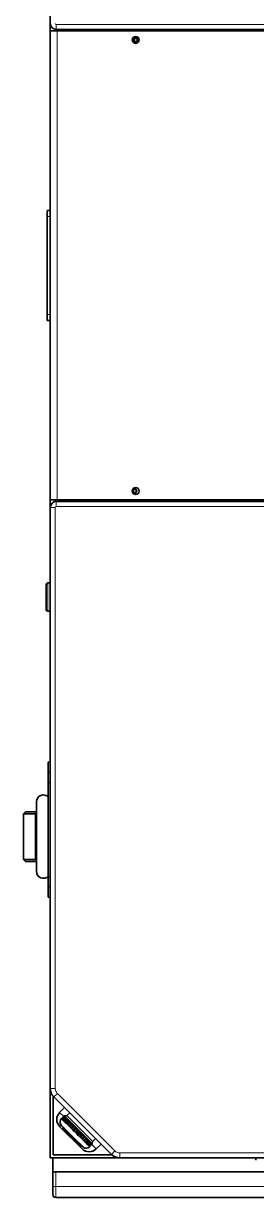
# Model space of a CAD drawing. Header units: inches. Extents: x 185496 to 352137, y 107182 to 179410.
# Drawn here: x 244149 to 244384, y 163972 to 165156 of the extents above; entities that cross this region are included whole.
import ezdxf

# ---------------------------------------------------------------- set-up
doc = ezdxf.new("R2010")
doc.units = ezdxf.units.IN
doc.header["$MEASUREMENT"] = 0

# ---------------------------------------------------------------- blocks, each defined once
blk = doc.blocks.new('RAGV')
at = {"color": 7, "lineweight": 35}
for p, q in [((798908.9, -276510.4), (798908.9, -275507.4)), ((798908.9, -276245.4), (798908.9, -275772.4)), ((799230.9, -275772.4), (798915.9, -275772.4)), ((799230.9, -275770.9), (798933.9, -275770.9)), ((798905.9, -276058.4), (798905.9, -275959.4)), ((798915.9, -276245.4), (799442.9, -276245.4)), ((798933.9, -276246.9), (799407.4, -276246.9)), ((798908.9, -276838.9), (798908.9, -276252.9)), ((798904.9, -276356.1), (798904.9, -276330.6)), ((798906.9, -276530.1), (798906.9, -276625.6)), ((798906.9, -276625.6), (798906.9, -276530.1)), ((798906.9, -276534.4), (798906.9, -276621.4)), ((798906.9, -276621.4), (798906.9, -276534.4)), ((798908.9, -276530.4), (798908.9, -276625.4)), ((798908.9, -276534.4), (798908.9, -276621.4)), ((798906.9, -276538.6), (798906.9, -276617.1)), ((798906.9, -276617.1), (798906.9, -276538.6)), ((798906.9, -276542.9), (798906.9, -276612.9)), ((798906.9, -276612.9), (798906.9, -276542.9)), ((798908.9, -276538.6), (798908.9, -276617.1)), ((798894.9, -276549.9), (798894.9, -276619.9)), ((798906.9, -276547.1), (798906.9, -276608.6)), ((798906.9, -276608.6), (798906.9, -276547.1)), ((798906.9, -276551.4), (798906.9, -276604.4)), ((798906.9, -276604.4), (798906.9, -276551.4)), ((798906.9, -276555.6), (798906.9, -276600.1)), ((798906.9, -276600.1), (798906.9, -276555.6)), ((798881.9, -276607.9), (798881.9, -276561.9)), ((798893.9, -276607.9), (798893.9, -276561.9)), ((798906.9, -276559.8), (798906.9, -276595.9)), ((798906.9, -276595.9), (798906.9, -276559.8)), ((798906.9, -276564.1), (798906.9, -276591.7)), ((798906.9, -276591.7), (798906.9, -276564.1)), ((798908.9, -276838.9), (798908.9, -276645.4)), ((798908.9, -276838.9), (798908.9, -276908.9)), ((798911.9, -276905.9), (798911.9, -276846.8)), ((798911.9, -276846.8), (798911.9, -276905.9)), ((798970.4, -276905.4), (798912.5, -276847.4)), ((798970.4, -276905.4), (798912.5, -276847.4)), ((798940.9, -276899.9), (798918.3, -276877.3)), ((798908.9, -276908.9), (798978.8, -276908.9)), ((798971, -276905.9), (798911.9, -276905.9)), ((798911.9, -276905.9), (798971, -276905.9)), ((800039, -276908.9), (798978.9, -276908.9)), ((800106.4, -276922.9), (798911.4, -276922.9)), ((798914.4, -276948.9), (800103.4, -276948.9))]:
    blk.add_line(p, q, dxfattribs=at)
at = {"color": 7, "lineweight": 35, "ltscale": 0.175}
for p, q in [((798908.9, -275772.4), (798915.9, -275772.4)), ((798915.9, -276245.4), (798908.9, -276245.4)), ((798925.7, -276882.2), (798930.6, -276887.2))]:
    blk.add_line(p, q, dxfattribs=at)
at = {"color": 7, "lineweight": 35, "ltscale": 0.03763}
blk.add_line((798913.9, -275770.9), (798913.9, -275772.4), dxfattribs=at)
at = {"color": 7, "lineweight": 35, "ltscale": 0.022988}
blk.add_line((798914.9, -275770.9), (798913.9, -275770.9), dxfattribs=at)
at = {"color": 7, "lineweight": 13}
for p, q in [((798914.9, -275765.9), (799235.7, -275765.9)), ((798915.9, -275772.4), (798915.9, -276245.4)), ((798913.9, -276252.9), (798913.9, -276838.9)), ((799407.4, -276251.9), (798914.9, -276251.9)), ((798906.4, -276357.6), (798906.4, -276329.1)), ((798974, -276901.8), (798916, -276843.8)), ((798951.7, -276892.3), (798925.5, -276866.2)), ((798951.1, -276894.3), (798923.6, -276866.7)), ((798978.9, -276903.9), (800039, -276903.9)), ((798914.4, -276937.9), (800103.4, -276937.9))]:
    blk.add_line(p, q, dxfattribs=at)
at = {"color": 7, "lineweight": 13, "ltscale": 0.125}
for p, q in [((798914.9, -275770.9), (798914.9, -275765.9)), ((798914.9, -276251.9), (798914.9, -276246.9)), ((798908.9, -276252.9), (798913.9, -276252.9)), ((798913.9, -276838.9), (798908.9, -276838.9)), ((798912.5, -276847.4), (798916, -276843.8)), ((798974, -276901.8), (798970.4, -276905.4)), ((798978.9, -276908.9), (798978.9, -276903.9))]:
    blk.add_line(p, q, dxfattribs=at)
at = {"color": 7, "lineweight": 35, "ltscale": 0.075}
for p, q in [((798917.9, -275770.9), (798914.9, -275770.9)), ((798905.9, -275953.4), (798908.9, -275953.4)), ((798908.9, -276064.4), (798905.9, -276064.4)), ((798914.9, -276246.9), (798917.9, -276246.9))]:
    blk.add_line(p, q, dxfattribs=at)
at = {"color": 7, "lineweight": 35, "ltscale": 0.4}
for p, q in [((798933.9, -275770.9), (798917.9, -275770.9)), ((798917.9, -276246.9), (798933.9, -276246.9))]:
    blk.add_line(p, q, dxfattribs=at)
at = {"color": 7, "lineweight": 35, "ltscale": 0.0375}
for p, q in [((798933.9, -275770.9), (798933.9, -275772.4)), ((798933.9, -276245.4), (798933.9, -276246.9)), ((798920.7, -276877.3), (798921.8, -276878.3)), ((798933.8, -276882.9), (798934.9, -276884)), ((798937.3, -276881.6), (798936.2, -276880.5))]:
    blk.add_line(p, q, dxfattribs=at)
at = {"color": 7, "lineweight": 35, "ltscale": 0.15}
for p, q in [((798905.9, -275959.4), (798905.9, -275953.4)), ((798905.9, -276064.4), (798905.9, -276058.4))]:
    blk.add_line(p, q, dxfattribs=at)
at = {"color": 7, "lineweight": 13, "ltscale": 0.075}
for p, q in [((798908.9, -275959.4), (798905.9, -275959.4)), ((798905.9, -276058.4), (798908.9, -276058.4)), ((798914.4, -276937.9), (798911.4, -276937.9))]:
    blk.add_line(p, q, dxfattribs=at)
at = {"color": 7, "lineweight": 35, "ltscale": 0.037589}
blk.add_line((798913.9, -276245.4), (798913.9, -276246.9), dxfattribs=at)
at = {"color": 7, "lineweight": 35, "ltscale": 0.025}
for p, q in [((798913.9, -276246.9), (798914.9, -276246.9)), ((798894.9, -276609.9), (798893.9, -276609.9))]:
    blk.add_line(p, q, dxfattribs=at)
at = {"color": 7, "lineweight": 35, "ltscale": 3.28064e-05}
blk.add_line((798904.9, -276330.6), (798904.9, -276330.6), dxfattribs=at)
at = {"color": 7, "lineweight": 35, "ltscale": 0.062508}
blk.add_line((798906.4, -276329.1), (798908.9, -276329.1), dxfattribs=at)
at = {"color": 7, "lineweight": 13, "ltscale": 3.66211e-05}
blk.add_line((798906.4, -276329.1), (798906.4, -276329.1), dxfattribs=at)
at = {"color": 7, "lineweight": 35, "ltscale": 0.062505}
blk.add_line((798908.9, -276357.6), (798906.4, -276357.6), dxfattribs=at)
at = {"color": 7, "lineweight": 35, "ltscale": 0.494257}
for p, q in [((798906.9, -276510.4), (798906.9, -276530.1)), ((798906.9, -276530.1), (798906.9, -276510.4)), ((798906.9, -276645.4), (798906.9, -276625.6)), ((798906.9, -276625.6), (798906.9, -276645.4))]:
    blk.add_line(p, q, dxfattribs=at)
at = {"color": 7, "lineweight": 35, "ltscale": 0.25}
for p, q in [((798908.9, -276510.4), (798908.9, -276520.4)), ((798893.9, -276609.9), (798883.9, -276609.9)), ((798908.9, -276635.4), (798908.9, -276645.4))]:
    blk.add_line(p, q, dxfattribs=at)
at = {"color": 7, "lineweight": 35, "ltscale": 0.450323}
for p, q in [((798906.9, -276516.4), (798906.9, -276534.4)), ((798906.9, -276534.4), (798906.9, -276516.4)), ((798906.9, -276639.4), (798906.9, -276621.4)), ((798906.9, -276621.4), (798906.9, -276639.4))]:
    blk.add_line(p, q, dxfattribs=at)
at = {"color": 7, "lineweight": 35, "ltscale": 0.036612}
for p, q in [((798906.9, -276521.8), (798906.9, -276520.4)), ((798908.9, -276520.4), (798908.9, -276521.8)), ((798906.9, -276626.8), (798906.9, -276625.4)), ((798908.9, -276625.4), (798908.9, -276626.8))]:
    blk.add_line(p, q, dxfattribs=at)
at = {"color": 7, "lineweight": 35, "ltscale": 0.05}
for p, q in [((798908.9, -276520.4), (798906.9, -276520.4)), ((798908.9, -276530.4), (798906.9, -276530.4)), ((798894.9, -276559.9), (798894.9, -276557.9)), ((798894.9, -276611.9), (798894.9, -276609.9)), ((798908.9, -276625.4), (798906.9, -276625.4)), ((798908.9, -276635.4), (798906.9, -276635.4))]:
    blk.add_line(p, q, dxfattribs=at)
at = {"color": 7, "lineweight": 35, "ltscale": 0.213388}
for p, q in [((798906.9, -276530.4), (798906.9, -276521.8)), ((798908.9, -276521.8), (798908.9, -276530.4)), ((798906.9, -276635.4), (798906.9, -276626.8)), ((798908.9, -276626.8), (798908.9, -276635.4))]:
    blk.add_line(p, q, dxfattribs=at)
at = {"color": 7, "lineweight": 35, "ltscale": 0.406389}
for p, q in [((798906.9, -276522.4), (798906.9, -276538.6)), ((798906.9, -276538.6), (798906.9, -276522.4)), ((798906.9, -276633.4), (798906.9, -276617.1)), ((798906.9, -276617.1), (798906.9, -276633.4))]:
    blk.add_line(p, q, dxfattribs=at)
at = {"color": 7, "lineweight": 35, "ltscale": 0.362456}
for p, q in [((798906.9, -276528.4), (798906.9, -276542.9)), ((798906.9, -276542.9), (798906.9, -276528.4)), ((798906.9, -276627.4), (798906.9, -276612.9)), ((798906.9, -276612.9), (798906.9, -276627.4))]:
    blk.add_line(p, q, dxfattribs=at)
at = {"color": 7, "lineweight": 35, "ltscale": 0.030869}
for p, q in [((798906.9, -276528.9), (798906.9, -276530.1)), ((798906.9, -276528.9), (798906.9, -276530.1)), ((798906.9, -276625.6), (798906.9, -276626.8)), ((798906.9, -276626.8), (798906.9, -276625.6))]:
    blk.add_line(p, q, dxfattribs=at)
at = {"color": 7, "lineweight": 35, "ltscale": 0.106067}
for p, q in [((798906.9, -276530.1), (798906.9, -276534.4)), ((798906.9, -276530.1), (798906.9, -276534.4)), ((798906.9, -276538.6), (798906.9, -276542.9)), ((798906.9, -276538.6), (798906.9, -276542.9)), ((798906.9, -276547.1), (798906.9, -276551.4)), ((798906.9, -276547.1), (798906.9, -276551.4)), ((798906.9, -276559.8), (798906.9, -276564.1)), ((798906.9, -276559.8), (798906.9, -276564.1)), ((798906.9, -276568.3), (798906.9, -276572.6)), ((798906.9, -276568.3), (798906.9, -276572.6)), ((798906.9, -276583.2), (798906.9, -276587.4)), ((798906.9, -276587.4), (798906.9, -276583.2)), ((798906.9, -276591.7), (798906.9, -276595.9)), ((798906.9, -276595.9), (798906.9, -276591.7)), ((798906.9, -276604.4), (798906.9, -276608.6)), ((798906.9, -276608.6), (798906.9, -276604.4)), ((798906.9, -276612.9), (798906.9, -276617.1)), ((798906.9, -276617.1), (798906.9, -276612.9)), ((798906.9, -276621.4), (798906.9, -276625.6)), ((798906.9, -276625.6), (798906.9, -276621.4))]:
    blk.add_line(p, q, dxfattribs=at)
at = {"color": 7, "lineweight": 35, "ltscale": 0.106065}
for p, q in [((798906.9, -276534.4), (798906.9, -276538.6)), ((798906.9, -276534.4), (798906.9, -276538.6)), ((798906.9, -276542.9), (798906.9, -276547.1)), ((798906.9, -276542.9), (798906.9, -276547.1)), ((798906.9, -276551.4), (798906.9, -276555.6)), ((798906.9, -276551.4), (798906.9, -276555.6)), ((798906.9, -276555.6), (798906.9, -276559.8)), ((798906.9, -276555.6), (798906.9, -276559.8)), ((798906.9, -276564.1), (798906.9, -276568.3)), ((798906.9, -276564.1), (798906.9, -276568.3)), ((798906.9, -276587.4), (798906.9, -276591.7)), ((798906.9, -276591.7), (798906.9, -276587.4)), ((798906.9, -276595.9), (798906.9, -276600.1)), ((798906.9, -276600.1), (798906.9, -276595.9)), ((798906.9, -276600.1), (798906.9, -276604.4)), ((798906.9, -276604.4), (798906.9, -276600.1)), ((798906.9, -276608.6), (798906.9, -276612.9)), ((798906.9, -276612.9), (798906.9, -276608.6)), ((798906.9, -276617.1), (798906.9, -276621.4)), ((798906.9, -276621.4), (798906.9, -276617.1))]:
    blk.add_line(p, q, dxfattribs=at)
at = {"color": 7, "lineweight": 35, "ltscale": 0.318521}
for p, q in [((798906.9, -276534.4), (798906.9, -276547.1)), ((798906.9, -276547.1), (798906.9, -276534.4)), ((798906.9, -276621.4), (798906.9, -276608.6)), ((798906.9, -276608.6), (798906.9, -276621.4))]:
    blk.add_line(p, q, dxfattribs=at)
at = {"color": 7, "lineweight": 35, "ltscale": 0.274588}
for p, q in [((798906.9, -276540.4), (798906.9, -276551.4)), ((798906.9, -276551.4), (798906.9, -276540.4)), ((798906.9, -276615.4), (798906.9, -276604.4)), ((798906.9, -276604.4), (798906.9, -276615.4))]:
    blk.add_line(p, q, dxfattribs=at)
at = {"color": 7, "lineweight": 35, "ltscale": 0.230653}
for p, q in [((798906.9, -276546.4), (798906.9, -276555.6)), ((798906.9, -276555.6), (798906.9, -276546.4)), ((798906.9, -276609.4), (798906.9, -276600.1)), ((798906.9, -276600.1), (798906.9, -276609.4))]:
    blk.add_line(p, q, dxfattribs=at)
at = {"color": 7, "lineweight": 35, "ltscale": 0.2}
for p, q in [((798894.9, -276557.9), (798894.9, -276549.9)), ((798894.9, -276619.9), (798894.9, -276611.9))]:
    blk.add_line(p, q, dxfattribs=at)
at = {"color": 7, "lineweight": 35, "ltscale": 0.186719}
for p, q in [((798906.9, -276552.4), (798906.9, -276559.8)), ((798906.9, -276559.8), (798906.9, -276552.4)), ((798906.9, -276603.4), (798906.9, -276595.9)), ((798906.9, -276595.9), (798906.9, -276603.4))]:
    blk.add_line(p, q, dxfattribs=at)
at = {"color": 7, "lineweight": 35, "ltscale": 0.142786}
for p, q in [((798906.9, -276558.4), (798906.9, -276564.1)), ((798906.9, -276564.1), (798906.9, -276558.4)), ((798906.9, -276597.4), (798906.9, -276591.7)), ((798906.9, -276591.7), (798906.9, -276597.4))]:
    blk.add_line(p, q, dxfattribs=at)
at = {"color": 7, "lineweight": 35, "ltscale": 0.070711}
for p, q in [((798881.9, -276561.9), (798883.9, -276559.9)), ((798883.9, -276609.9), (798881.9, -276607.9))]:
    blk.add_line(p, q, dxfattribs=at)
at = {"color": 7, "lineweight": 35, "ltscale": 0.3}
for p, q in [((798881.9, -276561.9), (798893.9, -276561.9)), ((798893.9, -276607.9), (798881.9, -276607.9))]:
    blk.add_line(p, q, dxfattribs=at)
at = {"color": 7, "lineweight": 35, "ltscale": 0.275}
blk.add_line((798883.9, -276559.9), (798894.9, -276559.9), dxfattribs=at)
at = {"color": 7, "lineweight": 35, "ltscale": 0.035355}
for p, q in [((798893.9, -276561.9), (798894.9, -276560.9)), ((798894.9, -276608.9), (798893.9, -276607.9))]:
    blk.add_line(p, q, dxfattribs=at)
at = {"color": 7, "lineweight": 35, "ltscale": 0.098851}
for p, q in [((798906.9, -276564.4), (798906.9, -276568.3)), ((798906.9, -276568.3), (798906.9, -276564.4)), ((798906.9, -276591.4), (798906.9, -276587.4)), ((798906.9, -276587.4), (798906.9, -276591.4))]:
    blk.add_line(p, q, dxfattribs=at)
at = {"color": 7, "lineweight": 35, "ltscale": 0.477298}
for p, q in [((798906.9, -276568.3), (798906.9, -276587.4)), ((798906.9, -276587.4), (798906.9, -276568.3))]:
    blk.add_line(p, q, dxfattribs=at)
at = {"color": 7, "lineweight": 35, "ltscale": 0.054918}
for p, q in [((798906.9, -276570.4), (798906.9, -276572.6)), ((798906.9, -276572.6), (798906.9, -276570.4)), ((798906.9, -276585.4), (798906.9, -276583.2)), ((798906.9, -276583.2), (798906.9, -276585.4))]:
    blk.add_line(p, q, dxfattribs=at)
at = {"color": 7, "lineweight": 35, "ltscale": 0.132582}
for p, q in [((798906.9, -276572.6), (798906.9, -276577.9)), ((798906.9, -276572.6), (798906.9, -276577.9)), ((798906.9, -276577.9), (798906.9, -276583.2)), ((798906.9, -276583.2), (798906.9, -276577.9))]:
    blk.add_line(p, q, dxfattribs=at)
at = {"color": 7, "lineweight": 35, "ltscale": 0.265164}
for p, q in [((798906.9, -276572.6), (798906.9, -276583.2)), ((798906.9, -276583.2), (798906.9, -276572.6))]:
    blk.add_line(p, q, dxfattribs=at)
at = {"color": 7, "lineweight": 35, "ltscale": 0.175001}
for p, q in [((798918.3, -276863.1), (798923.2, -276858.2)), ((798955.1, -276899.9), (798960, -276894.9))]:
    blk.add_line(p, q, dxfattribs=at)
at = {"color": 7, "lineweight": 13, "ltscale": 0.144064}
blk.add_line((798922.4, -276867.2), (798918.3, -276863.1), dxfattribs=at)
at = {"color": 7, "lineweight": 13, "ltscale": 3.88425e-05}
blk.add_line((798918.3, -276863.1), (798918.3, -276863.1), dxfattribs=at)
at = {"color": 7, "lineweight": 35, "ltscale": 0.101588}
for p, q in [((798925.5, -276866.2), (798928.4, -276863.3)), ((798951.7, -276892.3), (798954.5, -276889.4))]:
    blk.add_line(p, q, dxfattribs=at)
at = {"color": 7, "lineweight": 13, "ltscale": 0.022102}
blk.add_line((798920.2, -276876.2), (798919.6, -276875.6), dxfattribs=at)
at = {"color": 7, "lineweight": 35, "ltscale": 0.083711}
for p, q in [((798922.6, -276866.9), (798920.2, -276869.3)), ((798920.2, -276869.3), (798922.6, -276866.9)), ((798922.7, -276867), (798920.3, -276869.4)), ((798920.5, -276869.6), (798922.9, -276867.2)), ((798923.1, -276867.5), (798920.8, -276869.8)), ((798921.1, -276870.2), (798923.5, -276867.8)), ((798922, -276871.1), (798924.4, -276868.7)), ((798925, -276869.3), (798922.6, -276871.7)), ((798926.4, -276870.7), (798924, -276873.1)), ((798924.7, -276873.8), (798927.1, -276871.5)), ((798928, -276872.3), (798925.6, -276874.7)), ((798926.5, -276875.6), (798928.9, -276873.2)), ((798929.8, -276874.2), (798927.5, -276876.6)), ((798928.4, -276877.5), (798930.8, -276875.1)), ((798930.5, -276879.6), (798932.9, -276877.2)), ((798932.7, -276881.8), (798935, -276879.4)), ((798938.4, -276882.8), (798936.1, -276885.1)), ((798940.6, -276884.9), (798938.2, -276887.3)), ((798942.7, -276887), (798940.3, -276889.4)), ((798941.3, -276890.3), (798943.6, -276888)), ((798944.6, -276889), (798942.2, -276891.3)), ((798943.1, -276892.2), (798945.5, -276889.8)), ((798946.4, -276890.7), (798944, -276893.1)), ((798944.7, -276893.8), (798947.1, -276891.4)), ((798946.1, -276895.2), (798948.5, -276892.8)), ((798949.1, -276893.4), (798946.7, -276895.8)), ((798950, -276894.4), (798947.6, -276896.7)), ((798948, -276897.1), (798950.3, -276894.7)), ((798950.6, -276895), (798948.2, -276897.3)), ((798948.4, -276897.5), (798950.8, -276895.1)), ((798950.9, -276895.2), (798948.5, -276897.6))]:
    blk.add_line(p, q, dxfattribs=at)
at = {"color": 7, "lineweight": 13, "ltscale": 0.003217}
for p, q in [((798920.3, -276869.4), (798920.2, -276869.3)), ((798948.5, -276897.6), (798948.4, -276897.5))]:
    blk.add_line(p, q, dxfattribs=at)
at = {"color": 7, "lineweight": 35, "ltscale": 0.000334477}
blk.add_line((798920.2, -276869.3), (798920.2, -276869.3), dxfattribs=at)
at = {"color": 7, "lineweight": 35, "ltscale": 0.000363008}
for p, q in [((798920.2, -276869.3), (798920.2, -276869.3)), ((798948.5, -276897.6), (798948.5, -276897.6))]:
    blk.add_line(p, q, dxfattribs=at)
at = {"color": 7, "lineweight": 13, "ltscale": 0.046577}
blk.add_line((798921.5, -276877.6), (798920.2, -276876.2), dxfattribs=at)
at = {"color": 7, "lineweight": 35, "ltscale": 0.005867}
for p, q in [((798920.3, -276869.4), (798920.5, -276869.6)), ((798948.2, -276897.3), (798948.4, -276897.5))]:
    blk.add_line(p, q, dxfattribs=at)
at = {"color": 7, "lineweight": 35, "ltscale": 0.006066}
blk.add_line((798920.3, -276869.4), (798920.5, -276869.5), dxfattribs=at)
at = {"color": 7, "lineweight": 13, "ltscale": 0.009575}
for p, q in [((798920.8, -276869.8), (798920.5, -276869.6)), ((798948.2, -276897.3), (798948, -276897.1))]:
    blk.add_line(p, q, dxfattribs=at)
at = {"color": 7, "lineweight": 35, "ltscale": 0.046892}
blk.add_line((798920.7, -276877.3), (798922.1, -276878.6), dxfattribs=at)
at = {"color": 7, "lineweight": 35, "ltscale": 0.011588}
for p, q in [((798920.8, -276869.8), (798921.1, -276870.2)), ((798923.5, -276867.8), (798923.1, -276867.5)), ((798947.6, -276896.7), (798948, -276897.1)), ((798950.3, -276894.7), (798950, -276894.4))]:
    blk.add_line(p, q, dxfattribs=at)
at = {"color": 7, "lineweight": 35, "ltscale": 0.011979}
blk.add_line((798920.8, -276869.8), (798921.2, -276870.1), dxfattribs=at)
at = {"color": 7, "lineweight": 13, "ltscale": 0.015698}
for p, q in [((798921.5, -276870.6), (798921.1, -276870.2)), ((798947.6, -276896.7), (798947.2, -276896.3))]:
    blk.add_line(p, q, dxfattribs=at)
at = {"color": 7, "lineweight": 35, "ltscale": 0.083712}
for p, q in [((798923.9, -276868.2), (798921.5, -276870.6)), ((798923.2, -276872.3), (798925.6, -276870)), ((798931.9, -276876.2), (798929.5, -276878.6)), ((798934, -276878.3), (798931.6, -276880.7)), ((798936.2, -276880.5), (798933.8, -276882.9)), ((798934.9, -276884), (798937.3, -276881.6)), ((798937.1, -276886.2), (798939.5, -276883.8)), ((798939.2, -276888.3), (798941.6, -276885.9)), ((798947.9, -276892.2), (798945.5, -276894.6)), ((798947.2, -276896.3), (798949.6, -276893.9))]:
    blk.add_line(p, q, dxfattribs=at)
at = {"color": 7, "lineweight": 35, "ltscale": 0.017025}
for p, q in [((798921.5, -276870.6), (798922, -276871.1)), ((798946.7, -276895.8), (798947.2, -276896.3))]:
    blk.add_line(p, q, dxfattribs=at)
at = {"color": 7, "lineweight": 35, "ltscale": 0.012989}
for p, q in [((798921.5, -276870.6), (798922, -276870.9)), ((798924.2, -276868.7), (798923.9, -276868.2)), ((798946.9, -276895.8), (798947.2, -276896.3)), ((798949.6, -276893.9), (798949.1, -276893.7))]:
    blk.add_line(p, q, dxfattribs=at)
at = {"color": 7, "lineweight": 13, "ltscale": 0.411236}
blk.add_line((798933.2, -276889.2), (798921.5, -276877.6), dxfattribs=at)
at = {"color": 7, "lineweight": 35, "ltscale": 0.0062}
blk.add_line((798921.8, -276878.3), (798921.6, -276878.5), dxfattribs=at)
at = {"color": 7, "lineweight": 35, "ltscale": 0.07701}
for p, q in [((798922, -276870.9), (798924.2, -276868.7)), ((798923.1, -276871.9), (798925.2, -276869.8)), ((798924.4, -276873.3), (798926.6, -276871.1)), ((798926, -276874.9), (798928.2, -276872.7)), ((798929.8, -276878.7), (798932, -276876.5)), ((798931.9, -276880.8), (798934.1, -276878.6)), ((798934, -276882.9), (798936.2, -276880.7)), ((798937.1, -276881.6), (798934.9, -276883.8)), ((798939.2, -276883.8), (798937, -276885.9)), ((798941.3, -276885.8), (798939.1, -276888)), ((798945.1, -276889.6), (798942.9, -276891.8)), ((798946.7, -276891.2), (798944.5, -276893.4)), ((798948, -276892.6), (798945.9, -276894.8)), ((798949.1, -276893.7), (798946.9, -276895.8))]:
    blk.add_line(p, q, dxfattribs=at)
at = {"color": 7, "lineweight": 35, "ltscale": 0.004476}
for p, q in [((798922, -276870.9), (798922.1, -276871)), ((798924.3, -276868.8), (798924.2, -276868.7)), ((798946.8, -276895.7), (798946.9, -276895.8)), ((798949.1, -276893.7), (798949, -276893.5))]:
    blk.add_line(p, q, dxfattribs=at)
at = {"color": 7, "lineweight": 13, "ltscale": 0.021432}
for p, q in [((798922.6, -276871.7), (798922, -276871.1)), ((798946.7, -276895.8), (798946.1, -276895.2))]:
    blk.add_line(p, q, dxfattribs=at)
at = {"color": 7, "lineweight": 35, "ltscale": 0.000343109}
blk.add_line((798922.6, -276866.9), (798922.6, -276866.9), dxfattribs=at)
at = {"color": 7, "lineweight": 13, "ltscale": 0.00322}
for p, q in [((798922.6, -276866.9), (798922.7, -276867)), ((798950.8, -276895.1), (798950.9, -276895.2))]:
    blk.add_line(p, q, dxfattribs=at)
at = {"color": 7, "lineweight": 35, "ltscale": 0.000364331}
blk.add_line((798922.6, -276866.9), (798922.6, -276866.9), dxfattribs=at)
at = {"color": 7, "lineweight": 35, "ltscale": 0.022042}
for p, q in [((798922.6, -276871.7), (798923.2, -276872.3)), ((798945.5, -276894.6), (798946.1, -276895.2))]:
    blk.add_line(p, q, dxfattribs=at)
at = {"color": 7, "lineweight": 35, "ltscale": 0.012437}
for p, q in [((798922.6, -276871.7), (798923.1, -276871.9)), ((798945.9, -276894.8), (798946.1, -276895.2))]:
    blk.add_line(p, q, dxfattribs=at)
at = {"color": 7, "lineweight": 35, "ltscale": 0.005865}
for p, q in [((798922.9, -276867.2), (798922.7, -276867)), ((798950.8, -276895.1), (798950.6, -276895))]:
    blk.add_line(p, q, dxfattribs=at)
at = {"color": 7, "lineweight": 35, "ltscale": 0.006064}
for p, q in [((798922.8, -276867.2), (798922.7, -276867)), ((798948.3, -276897.3), (798948.4, -276897.5)), ((798950.8, -276895.1), (798950.6, -276895))]:
    blk.add_line(p, q, dxfattribs=at)
at = {"color": 7, "lineweight": 13, "ltscale": 0.009577}
for p, q in [((798922.9, -276867.2), (798923.1, -276867.5)), ((798950.3, -276894.7), (798950.6, -276895))]:
    blk.add_line(p, q, dxfattribs=at)
at = {"color": 7, "lineweight": 35, "ltscale": 0.011977}
for p, q in [((798923.4, -276867.9), (798923.1, -276867.5)), ((798950.3, -276894.7), (798949.9, -276894.4))]:
    blk.add_line(p, q, dxfattribs=at)
at = {"color": 7, "lineweight": 35, "ltscale": 0.010065}
for p, q in [((798923.1, -276871.9), (798923.3, -276872.2)), ((798925.5, -276870.1), (798925.2, -276869.8)), ((798945.6, -276894.5), (798945.9, -276894.8)), ((798948, -276892.6), (798947.8, -276892.3))]:
    blk.add_line(p, q, dxfattribs=at)
at = {"color": 7, "lineweight": 13, "ltscale": 0.026641}
for p, q in [((798924, -276873.1), (798923.2, -276872.3)), ((798945.5, -276894.6), (798944.7, -276893.8))]:
    blk.add_line(p, q, dxfattribs=at)
at = {"color": 7, "lineweight": 13, "ltscale": 0.015697}
for p, q in [((798923.5, -276867.8), (798923.9, -276868.2)), ((798949.6, -276893.9), (798950, -276894.4))]:
    blk.add_line(p, q, dxfattribs=at)
at = {"color": 7, "lineweight": 35, "ltscale": 0.017024}
for p, q in [((798924.4, -276868.7), (798923.9, -276868.2)), ((798949.6, -276893.9), (798949.1, -276893.4))]:
    blk.add_line(p, q, dxfattribs=at)
at = {"color": 7, "lineweight": 35, "ltscale": 0.026517}
for p, q in [((798924, -276873.1), (798924.7, -276873.8)), ((798927.1, -276871.5), (798926.4, -276870.7)), ((798944, -276893.1), (798944.7, -276893.8)), ((798947.1, -276891.4), (798946.4, -276890.7))]:
    blk.add_line(p, q, dxfattribs=at)
at = {"color": 7, "lineweight": 35, "ltscale": 0.011604}
for p, q in [((798924, -276873.1), (798924.4, -276873.3)), ((798944.5, -276893.4), (798944.7, -276893.8))]:
    blk.add_line(p, q, dxfattribs=at)
at = {"color": 7, "lineweight": 13, "ltscale": 0.021435}
for p, q in [((798924.4, -276868.7), (798925, -276869.3)), ((798948.5, -276892.8), (798949.1, -276893.4))]:
    blk.add_line(p, q, dxfattribs=at)
at = {"color": 7, "lineweight": 35, "ltscale": 0.015406}
for p, q in [((798924.4, -276873.3), (798924.8, -276873.7)), ((798927, -276871.6), (798926.6, -276871.1)), ((798944.1, -276893), (798944.5, -276893.4)), ((798946.7, -276891.2), (798946.3, -276890.8))]:
    blk.add_line(p, q, dxfattribs=at)
at = {"color": 7, "lineweight": 13, "ltscale": 0.031191}
for p, q in [((798925.6, -276874.7), (798924.7, -276873.8)), ((798944, -276893.1), (798943.1, -276892.2))]:
    blk.add_line(p, q, dxfattribs=at)
at = {"color": 7, "lineweight": 35, "ltscale": 0.022041}
for p, q in [((798925.6, -276870), (798925, -276869.3)), ((798948.5, -276892.8), (798947.9, -276892.2))]:
    blk.add_line(p, q, dxfattribs=at)
at = {"color": 7, "lineweight": 35, "ltscale": 0.012436}
for p, q in [((798925.2, -276869.8), (798925, -276869.3)), ((798948.5, -276892.8), (798948, -276892.6))]:
    blk.add_line(p, q, dxfattribs=at)
at = {"color": 7, "lineweight": 13, "ltscale": 0.02664}
for p, q in [((798925.6, -276870), (798926.4, -276870.7)), ((798947.1, -276891.4), (798947.9, -276892.2))]:
    blk.add_line(p, q, dxfattribs=at)
at = {"color": 7, "lineweight": 35, "ltscale": 0.030338}
for p, q in [((798925.6, -276874.7), (798926.5, -276875.6)), ((798928.9, -276873.2), (798928, -276872.3)), ((798945.5, -276889.8), (798944.6, -276889)), ((798942.2, -276891.3), (798943.1, -276892.2))]:
    blk.add_line(p, q, dxfattribs=at)
at = {"color": 7, "lineweight": 35, "ltscale": 0.010518}
for p, q in [((798925.6, -276874.7), (798926, -276874.9)), ((798928.2, -276872.7), (798928, -276872.3)), ((798945.5, -276889.8), (798945.1, -276889.6)), ((798942.9, -276891.8), (798943.1, -276892.2))]:
    blk.add_line(p, q, dxfattribs=at)
at = {"color": 7, "lineweight": 35, "ltscale": 0.020368}
for p, q in [((798926, -276874.9), (798926.6, -276875.5)), ((798928.8, -276873.3), (798928.2, -276872.7)), ((798945.1, -276889.6), (798944.5, -276889.1)), ((798942.3, -276891.2), (798942.9, -276891.8))]:
    blk.add_line(p, q, dxfattribs=at)
at = {"color": 7, "lineweight": 35, "ltscale": 0.011606}
for p, q in [((798926.6, -276871.1), (798926.4, -276870.7)), ((798947.1, -276891.4), (798946.7, -276891.2))]:
    blk.add_line(p, q, dxfattribs=at)
at = {"color": 7, "lineweight": 13, "ltscale": 0.034976}
for p, q in [((798927.5, -276876.6), (798926.5, -276875.6)), ((798942.2, -276891.3), (798941.3, -276890.3))]:
    blk.add_line(p, q, dxfattribs=at)
at = {"color": 7, "lineweight": 13, "ltscale": 0.031193}
for p, q in [((798927.1, -276871.5), (798928, -276872.3)), ((798945.5, -276889.8), (798946.4, -276890.7))]:
    blk.add_line(p, q, dxfattribs=at)
at = {"color": 7, "lineweight": 35, "ltscale": 0.033413}
for p, q in [((798927.5, -276876.6), (798928.4, -276877.5)), ((798930.8, -276875.1), (798929.8, -276874.2)), ((798940.3, -276889.4), (798941.3, -276890.3)), ((798943.6, -276888), (798942.7, -276887))]:
    blk.add_line(p, q, dxfattribs=at)
at = {"color": 7, "lineweight": 35, "ltscale": 0.009216}
for p, q in [((798927.5, -276876.6), (798927.8, -276876.7)), ((798930, -276874.5), (798929.8, -276874.2)), ((798941.1, -276890), (798941.3, -276890.3)), ((798943.6, -276888), (798943.3, -276887.8))]:
    blk.add_line(p, q, dxfattribs=at)
at = {"color": 7, "lineweight": 35, "ltscale": 0.077011}
for p, q in [((798927.8, -276876.7), (798930, -276874.5)), ((798934.9, -276879.4), (798932.7, -276881.6)), ((798936.2, -276885.1), (798938.4, -276882.9)), ((798943.3, -276887.8), (798941.1, -276890))]:
    blk.add_line(p, q, dxfattribs=at)
at = {"color": 7, "lineweight": 35, "ltscale": 0.024828}
for p, q in [((798927.8, -276876.7), (798928.5, -276877.4)), ((798930.7, -276875.2), (798930, -276874.5)), ((798940.4, -276889.3), (798941.1, -276890)), ((798943.3, -276887.8), (798942.6, -276887.1))]:
    blk.add_line(p, q, dxfattribs=at)
at = {"color": 7, "lineweight": 13, "ltscale": 0.037896}
for p, q in [((798929.5, -276878.6), (798928.4, -276877.5)), ((798940.3, -276889.4), (798939.2, -276888.3))]:
    blk.add_line(p, q, dxfattribs=at)
at = {"color": 7, "lineweight": 13, "ltscale": 0.034973}
for p, q in [((798928.9, -276873.2), (798929.8, -276874.2)), ((798943.6, -276888), (798944.6, -276889))]:
    blk.add_line(p, q, dxfattribs=at)
at = {"color": 7, "lineweight": 13, "ltscale": 0.037897}
for p, q in [((798930.8, -276875.1), (798931.9, -276876.2)), ((798941.6, -276885.9), (798942.7, -276887))]:
    blk.add_line(p, q, dxfattribs=at)
at = {"color": 7, "lineweight": 35, "ltscale": 0.035664}
for p, q in [((798932.9, -276877.2), (798931.9, -276876.2)), ((798941.6, -276885.9), (798940.6, -276884.9))]:
    blk.add_line(p, q, dxfattribs=at)
at = {"color": 7, "lineweight": 35, "ltscale": 0.007749}
for p, q in [((798932, -276876.5), (798931.9, -276876.2)), ((798929.5, -276878.6), (798929.8, -276878.7)), ((798939.1, -276888), (798939.2, -276888.3)), ((798941.6, -276885.9), (798941.3, -276885.8))]:
    blk.add_line(p, q, dxfattribs=at)
at = {"color": 7, "lineweight": 35, "ltscale": 0.02867}
for p, q in [((798932.8, -276877.3), (798932, -276876.5)), ((798929.8, -276878.7), (798930.6, -276879.5)), ((798938.3, -276887.2), (798939.1, -276888)), ((798941.3, -276885.8), (798940.5, -276885))]:
    blk.add_line(p, q, dxfattribs=at)
at = {"color": 7, "lineweight": 13, "ltscale": 0.039887}
for p, q in [((798932.9, -276877.2), (798934, -276878.3)), ((798939.5, -276883.8), (798940.6, -276884.9))]:
    blk.add_line(p, q, dxfattribs=at)
at = {"color": 7, "lineweight": 35, "ltscale": 0.037039}
for p, q in [((798935, -276879.4), (798934, -276878.3)), ((798939.5, -276883.8), (798938.4, -276882.8))]:
    blk.add_line(p, q, dxfattribs=at)
at = {"color": 7, "lineweight": 35, "ltscale": 0.006201}
for p, q in [((798934.1, -276878.6), (798934, -276878.3)), ((798931.6, -276880.7), (798931.9, -276880.8)), ((798937, -276885.9), (798937.1, -276886.2)), ((798939.5, -276883.8), (798939.2, -276883.8))]:
    blk.add_line(p, q, dxfattribs=at)
at = {"color": 7, "lineweight": 35, "ltscale": 0.031362}
blk.add_line((798922.5, -276879.4), (798921.6, -276878.5), dxfattribs=at)
at = {"color": 7, "lineweight": 35, "ltscale": 0.00298}
blk.add_line((798922.1, -276878.6), (798922.1, -276878.5), dxfattribs=at)
at = {"color": 7, "lineweight": 35, "ltscale": 0.010505}
blk.add_line((798922.8, -276879.7), (798922.5, -276879.4), dxfattribs=at)
at = {"color": 7, "lineweight": 35, "ltscale": 0.006541}
blk.add_line((798923, -276879.5), (798922.8, -276879.7), dxfattribs=at)
at = {"color": 7, "lineweight": 35, "ltscale": 0.006023}
blk.add_line((798923.6, -276880.4), (798923.4, -276880.6), dxfattribs=at)
at = {"color": 7, "lineweight": 35, "ltscale": 0.003474}
blk.add_line((798923.7, -276880.3), (798923.6, -276880.4), dxfattribs=at)
at = {"color": 7, "lineweight": 35, "ltscale": 0.006199}
for p, q in [((798926, -276882.9), (798926.2, -276882.8)), ((798938.3, -276894.8), (798938.1, -276895))]:
    blk.add_line(p, q, dxfattribs=at)
at = {"color": 7, "lineweight": 35, "ltscale": 0.073369}
blk.add_line((798928.1, -276885), (798926, -276882.9), dxfattribs=at)
at = {"color": 7, "lineweight": 35, "ltscale": 0.082881}
blk.add_line((798930.5, -276887.4), (798928.1, -276885), dxfattribs=at)
at = {"color": 7, "lineweight": 35, "ltscale": 0.035665}
for p, q in [((798929.5, -276878.6), (798930.5, -276879.6)), ((798938.2, -276887.3), (798939.2, -276888.3))]:
    blk.add_line(p, q, dxfattribs=at)
at = {"color": 7, "lineweight": 13, "ltscale": 0.039886}
for p, q in [((798931.6, -276880.7), (798930.5, -276879.6)), ((798938.2, -276887.3), (798937.1, -276886.2))]:
    blk.add_line(p, q, dxfattribs=at)
at = {"color": 7, "lineweight": 35, "ltscale": 0.270633}
blk.add_line((798938.1, -276895), (798930.5, -276887.4), dxfattribs=at)
at = {"color": 7, "lineweight": 35, "ltscale": 0.004584}
blk.add_line((798930.6, -276887.2), (798930.8, -276887.3), dxfattribs=at)
at = {"color": 7, "lineweight": 35, "ltscale": 0.298524}
blk.add_line((798930.8, -276887.3), (798939.2, -276895.7), dxfattribs=at)
at = {"color": 7, "lineweight": 35, "ltscale": 0.037037}
for p, q in [((798931.6, -276880.7), (798932.7, -276881.8)), ((798936.1, -276885.1), (798937.1, -276886.2))]:
    blk.add_line(p, q, dxfattribs=at)
at = {"color": 7, "lineweight": 35, "ltscale": 0.03048}
for p, q in [((798931.9, -276880.8), (798932.7, -276881.6)), ((798936.2, -276885.1), (798937, -276885.9))]:
    blk.add_line(p, q, dxfattribs=at)
at = {"color": 7, "lineweight": 35, "ltscale": 0.003609}
for p, q in [((798932.7, -276881.6), (798932.7, -276881.8)), ((798936.1, -276885.1), (798936.2, -276885.1)), ((798938.4, -276882.9), (798938.4, -276882.8))]:
    blk.add_line(p, q, dxfattribs=at)
at = {"color": 7, "lineweight": 13, "ltscale": 0.040894}
for p, q in [((798933.8, -276882.9), (798932.7, -276881.8)), ((798936.1, -276885.1), (798934.9, -276884))]:
    blk.add_line(p, q, dxfattribs=at)
at = {"color": 7, "lineweight": 13, "ltscale": 0.319252}
blk.add_line((798942.2, -276898.2), (798933.2, -276889.2), dxfattribs=at)
at = {"color": 7, "lineweight": 35, "ltscale": 0.004718}
for p, q in [((798933.8, -276882.9), (798934, -276882.9)), ((798934.9, -276883.8), (798934.9, -276884)), ((798936.2, -276880.7), (798936.2, -276880.5)), ((798937.3, -276881.6), (798937.1, -276881.6))]:
    blk.add_line(p, q, dxfattribs=at)
at = {"color": 7, "lineweight": 35, "ltscale": 0.030858}
for p, q in [((798934, -276882.9), (798934.9, -276883.8)), ((798937.1, -276881.6), (798936.2, -276880.7))]:
    blk.add_line(p, q, dxfattribs=at)
at = {"color": 7, "lineweight": 35, "ltscale": 0.030478}
for p, q in [((798934.9, -276879.4), (798934.1, -276878.6)), ((798939.2, -276883.8), (798938.4, -276882.9))]:
    blk.add_line(p, q, dxfattribs=at)
at = {"color": 7, "lineweight": 35, "ltscale": 0.00361}
blk.add_line((798935, -276879.4), (798934.9, -276879.4), dxfattribs=at)
at = {"color": 7, "lineweight": 13, "ltscale": 0.040893}
for p, q in [((798935, -276879.4), (798936.2, -276880.5)), ((798937.3, -276881.6), (798938.4, -276882.8))]:
    blk.add_line(p, q, dxfattribs=at)
at = {"color": 7, "lineweight": 35, "ltscale": 0.000679731}
blk.add_line((798934.5, -276892.4), (798934.5, -276892.4), dxfattribs=at)
at = {"color": 7, "lineweight": 35, "ltscale": 0.007036}
blk.add_line((798940.1, -276896.4), (798939.9, -276896.6), dxfattribs=at)
at = {"color": 7, "lineweight": 35, "ltscale": 0.011978}
blk.add_line((798947.7, -276896.6), (798948, -276897.1), dxfattribs=at)
at = {"color": 7, "lineweight": 35, "ltscale": 0.000351741}
for p, q in [((798948.5, -276897.6), (798948.5, -276897.6)), ((798950.9, -276895.2), (798950.9, -276895.2))]:
    blk.add_line(p, q, dxfattribs=at)
at = {"color": 7, "lineweight": 13, "ltscale": 0.156602}
blk.add_line((798955.1, -276899.9), (798950.6, -276895.4), dxfattribs=at)
at = {"color": 7, "lineweight": 35, "ltscale": 0.000365093}
blk.add_line((798950.9, -276895.2), (798950.9, -276895.2), dxfattribs=at)
at = {"color": 7, "lineweight": 35, "ltscale": 0.35}
blk.add_line((798911.4, -276922.9), (798911.4, -276908.9), dxfattribs=at)
at = {"color": 7, "lineweight": 35, "ltscale": 0.375}
blk.add_line((798911.4, -276937.9), (798911.4, -276922.9), dxfattribs=at)
at = {"color": 7, "lineweight": 13, "ltscale": 0.375}
blk.add_line((798914.4, -276922.9), (798914.4, -276937.9), dxfattribs=at)
at = {"color": 7, "lineweight": 35, "ltscale": 0.04705}
blk.add_line((798911.4, -276939.7), (798911.4, -276937.9), dxfattribs=at)
at = {"color": 7, "lineweight": 35, "ltscale": 0.15295}
blk.add_line((798911.4, -276945.9), (798911.4, -276939.7), dxfattribs=at)
at = {"color": 7, "lineweight": 13, "ltscale": 0.064694}
blk.add_line((798914.4, -276940.5), (798914.4, -276937.9), dxfattribs=at)
at = {"color": 7, "lineweight": 13, "ltscale": 0.210306}
blk.add_line((798914.4, -276948.9), (798914.4, -276940.5), dxfattribs=at)
at = {"color": 7, "lineweight": 35}
for centre, radius in [((798994.9, -275781.4), 3.5), ((798994.9, -275781.4), 1.65), ((798994.9, -276236.4), 3.5), ((798993.9, -276236.4), 1.65)]:
    blk.add_circle(centre, radius, dxfattribs=at)
for centre, radius, start, end in [((798914.9, -275764.9), 6, 180, 270), ((798917.9, -275774.9), 4, 90, 141.3178), ((798994.9, -275781.4), 2, 0, 180), ((798994.9, -275781.4), 2, 180, 0), ((798993.9, -276236.4), 2, 0, 180), ((798993.9, -276236.4), 2, 180, 0), ((798914.9, -276252.9), 6, 90, 180), ((798917.9, -276242.9), 4, 218.6822, 270), ((798906.4, -276330.6), 1.5, 90, 180), ((798906.4, -276356.1), 1.5, 180, 270), ((798907.9, -276510.4), 1, 90, 180), ((798907.9, -276510.4), 1, 0, 90), ((798901.9, -276549.9), 7, 44.4092, 180), ((798901.9, -276619.9), 7, 180, 315.5846), ((798907.9, -276645.4), 1, 180, 270), ((798907.9, -276645.4), 1, 270, 0), ((798920.9, -276838.9), 12, 180, 225), ((798920.9, -276838.9), 12, 180, 225), ((798925.4, -276870.2), 10, 135, 225), ((798924.1, -276864.7), 2, 255, 315), ((798923.8, -276872.8), 5, 135, 213.6547), ((798987.2, -276830.6), 81.2, 213.6547, 215.078), ((798973.7, -276844.3), 61.9, 212.5568, 213.5805), ((798923.3, -276867.6), 1, 75, 135), ((798987.2, -276830.6), 81.2, 216.1501, 219.2763), ((798987.2, -276830.6), 81.3, 219.2757, 222.1265), ((798987.2, -276830.6), 81.2, 222.1267, 226.5876), ((798987.2, -276830.6), 81.3, 226.5876, 229.3969), ((798987.2, -276830.6), 81.2, 229.3969, 229.547), ((798987.2, -276830.6), 81.2, 229.5661, 231.3293), ((798987.2, -276830.6), 81.3, 231.3293, 233.8499), ((798976.6, -276848.1), 60.8, 229.6162, 232.9022), ((798987.2, -276830.6), 81.3, 233.8499, 234.922), ((798987.2, -276830.6), 81.2, 234.922, 236.3453), ((798948, -276892.8), 10, 225, 315), ((798945, -276894.1), 5, 236.3453, 315), ((798950.2, -276894.5), 1, 315, 15), ((798953.1, -276893.7), 2, 135, 195), ((798978.9, -276896.9), 12, 225, 270), ((799116.4, -276909.9), 1, 90.6368, 180), ((799116.4, -276909.9), 1, 180, 270), ((798914.4, -276945.9), 3, 180, 270)]:
    blk.add_arc(centre, radius, start, end, dxfattribs=at)
at = {"color": 7, "lineweight": 13}
for centre, radius, start, end in [((798914.9, -275764.9), 1, 180, 270), ((798914.9, -276252.9), 1, 90, 180), ((798920.9, -276838.9), 7, 180, 225), ((798978.9, -276896.9), 7, 225, 270)]:
    blk.add_arc(centre, radius, start, end, dxfattribs=at)
at = {"color": 7, "lineweight": 35}
for centre, major_axis, ratio, start_param, end_param in [((798982.6, -276825.9), (-56.7, -56.7), 0.866025, 6.18793, 6.237953), ((798987.2, -276830.6), (57.5, 57.5), 0.866025, 2.987133, 3.002685), ((798987.2, -276830.6), (-57.5, -57.5), 0.5, 6.110013, 6.128726), ((798987.2, -276830.6), (-57.5, -57.5), 0.866025, 0.138908, 0.15446), ((798987.2, -276830.6), (-57.5, -57.5), 0.866025, 0.173172, 0.188812)]:
    blk.add_ellipse(centre, major_axis=major_axis, ratio=ratio, start_param=start_param, end_param=end_param, dxfattribs=at)

msp = doc.modelspace()

# ---------------------------------------------------------------- block references
at = {"color": 30}
msp.add_blockref('RAGV', (-554732.89, 440920.8, 148285.2), dxfattribs=at)

doc.saveas('drawing.dxf')
